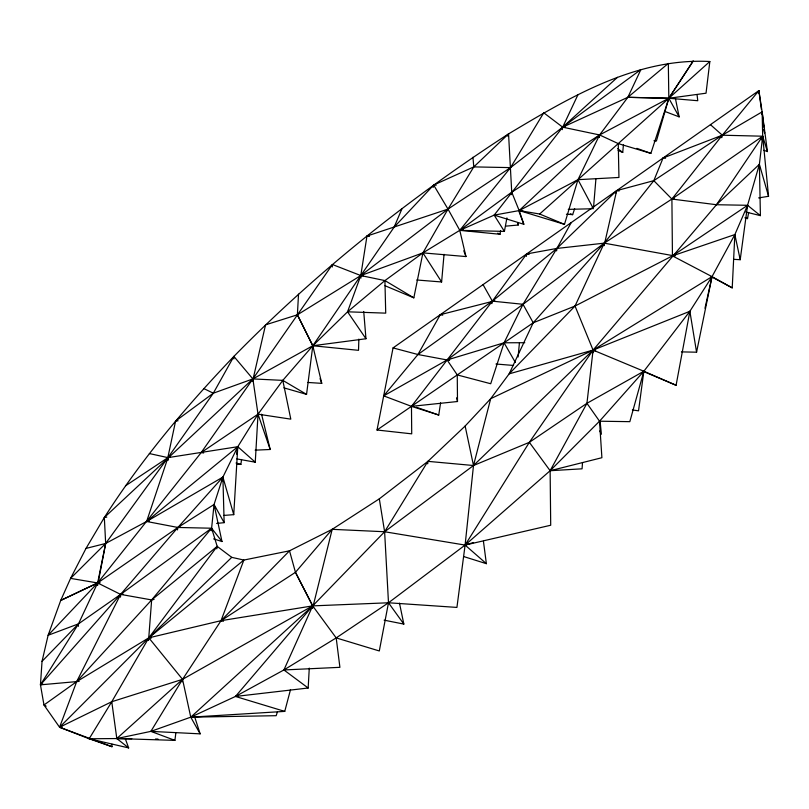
<?xml version="1.0" encoding="UTF-8"?>
<svg xmlns="http://www.w3.org/2000/svg" width="809" height="809" viewBox="0 0 809 809"><rect width="100%" height="100%" fill="white"/><g stroke="black" fill="none" stroke-linecap="round" stroke-linejoin="round"><path stroke-width="1.21" d="M233.862 358.943L233.882 356.415C316.501 272.046 409.526 198.074 508.558 133.889C569.566 97.404 636.096 57.631 709.837 61.514L706.035 93.207L668.831 98.263L627.855 97.313L562.68 127.175L510.55 167.615L448.004 209.096L360.784 275.556L297.388 314.812L265.554 324.844L252.539 381.403M97.616 585.453L105.666 543.456L104.331 517.517C141.524 459.31 186.171 406.239 233.882 356.415L252.883 378.925L258.02 414.178L270.196 449.491L255.148 450.158M120.541 596.911L120.612 594.393L177.899 527.458L222.9 477.098L237.785 446.71L258.02 414.178L282.796 380.372L312.81 345.746L347.557 311.809L384.922 280.581L422.915 252.883L459.775 230.332L511.733 192.198L599.59 134.951L668.831 98.263L709.837 61.514M358.862 339.113L358.518 350.327L312.81 345.746L252.883 378.925L213.313 393.204L175.593 421.054L167.321 460.038M711.192 276.617L732.226 287.873L734.855 234.57L747.567 205.294L759.388 164.298L762.675 136.205L762.139 111.875L758.872 90.608L393.053 347.91L377.024 430.004L411.72 433.846L411.468 406.351L492.357 301.15L526.689 253.925L556.905 248.434L604.242 243.155L674.949 256.018M78.362 626.348L78.483 623.86L97.646 582.955L120.612 594.393L151.647 599.924L154.084 599.388M307.976 382.465L321.749 383.355L312.81 345.746L297.388 314.812L298.521 294.152M511.278 194.645L511.733 192.198L508.558 133.889L473.791 166.897L448.004 209.096L422.915 252.883L413.834 297.833L384.922 280.581L360.784 275.556L332.438 264.523L252.883 378.925L104.331 517.517L86.007 548.421L70.575 578.384L60.726 600.43L48.115 635.277L42.038 661.347L40.45 684.839L43.979 704.993L59.573 727.251L89.162 738.769L116.809 738.546L150.878 731.376L190.762 717.168L235.449 696.458L308.168 688.014L309.271 668.103M312.557 608.368L332.186 529.329L379.32 498.84L427.91 461.352L465.135 426.04L490.689 398.695L509.144 373.859L575.027 306.035L672.441 255.877L747.567 205.294L760.409 215.639L759.388 164.298L716.481 204.728L593.078 350.095L529.349 442.331L465.104 545.084L388.492 602.776L336.19 637.907L283.908 669.953L235.449 696.458L284.748 711.394L290.532 689.571M236.835 458.905L255.26 462.192L258.02 414.178L290.805 419.143L282.796 380.372L252.883 378.925L201.208 452.544L97.646 582.955L60.726 600.43L97.646 582.955L48.115 635.277L78.483 623.86L120.612 594.393L211.604 528.216L214.051 504.503L222.9 477.098L146.621 521.481L105.666 543.456L86.007 548.421M604.101 245.643L616.65 190.641L653.814 180.66L722.306 135.194L762.139 111.875L767.417 151.566L763.858 150.272M223.78 515.434L233.74 514.655L237.785 446.71L167.938 457.631L149.362 453.556M332.287 267.01L332.438 264.523M582.531 462.515L582.065 468.816L550.13 470.717L465.104 545.084L456.923 607.417L388.492 602.776L312.689 605.88L221.029 620.675L148.816 637.836L76.663 681.653L43.979 704.993L46.174 706.196M427.718 463.84L427.91 461.352L473.498 465.519L529.349 442.331L586.94 403.307L643.853 371.25L689.875 311.293L712.021 276.638L734.855 234.57L672.441 255.877L671.905 199.054L722.306 135.194L758.872 90.608L761.39 109.326M593.533 207.478L595.93 178.718M599.378 137.449L599.59 134.951L627.855 97.313L640.9 69.534L562.68 127.175L494.178 215.123L459.775 230.332L465.964 256.564L422.915 252.883L360.784 275.556L312.81 345.746L306.55 394.367L283.888 387.845M416.746 279.995L441.613 281.967L444.04 254.329M518.094 356.991L519.388 343.188M618.106 150.494L622.728 152.436L623.426 144.922M148.563 640.313L151.647 599.924L211.604 528.216L221.979 541.534L213.637 538.875M483.438 541.302L486.371 563.671L465.104 545.084L473.498 465.519L490.689 398.695L593.078 350.095L689.875 311.293L696.569 352.198L681.421 351.885M233.882 356.415L213.313 393.204L167.948 457.631L146.621 521.481L177.899 527.468L211.604 528.216L217.186 546.368L231.748 557.35L243.863 560.061L289.511 550.818L332.186 529.329L384.619 531.746L465.104 545.084L550.707 525.243L550.13 470.717L586.94 403.307L593.078 350.095L575.027 306.035L604.242 243.155L653.814 180.66L663.067 157.998L722.295 135.204L762.675 136.205L767.417 151.566M556.612 250.901L556.905 248.434L571.225 222.596M167.645 460.109L167.948 457.631L170.406 457.156M216.822 548.856L217.186 546.368L148.816 637.836L111.763 701.727L116.809 738.546L174.916 740.377L175.846 732.903M182.237 681.825L182.551 679.338L221.029 620.675L289.511 550.818L295.457 572.327L312.689 605.88L336.19 637.907L339.911 667.324L283.908 669.953L312.689 605.88L384.619 531.746L473.498 465.519L593.078 350.095L712.021 276.638L732.226 287.873M758.63 197.902L768.55 196.294L762.675 136.205L671.905 199.054L604.242 243.155L533.212 322.781L509.144 373.859L593.078 350.095L643.853 371.25L638.534 410.83L632.395 409.941M733.935 259.355L740.205 259.709L747.567 205.294L716.481 204.728L671.905 199.054L653.814 180.66M237.098 464.103L240.87 464.447L241.567 459.492M526.346 256.392L526.689 253.925L529.147 254.319M494.825 300.786L440.278 314.701L417.94 354.514L383.688 395.874L411.468 406.351L438.741 415.037L440.602 402.801M120.238 596.85L120.612 594.393L123.11 594.069M562.306 129.642L562.68 127.175L577.99 94.653M297.388 314.812L312.81 345.746L365.961 338.749L347.557 311.809L360.784 275.556L366.973 236.056L448.004 209.096L459.775 230.332L500.023 234.266L500.609 230.565M236.602 454.173L237.785 446.71L255.26 462.192M222.303 480.799L222.9 477.098L233.74 514.655M745.089 217.965L747.526 218.592L748.659 212.443M761.997 139.896L762.675 136.205L716.481 204.728M504.411 231.394L494.178 215.123L519.166 210.583L539.664 214.011L668.831 98.263L693.151 61.09L668.831 98.263L650.881 153.376L618.248 143.597L599.59 134.951L562.68 127.175L543.759 112.795L510.55 167.615L459.775 230.332L504.411 231.394L506.93 217.924M643.802 371.604L676.081 385.286L689.875 311.293M177.434 529.935L177.899 527.458L214.051 504.503L224.144 522.665L216.64 523.443M379.32 498.84L384.619 531.746L388.492 602.776L379.3 650.962L336.19 637.907M491.872 303.618L492.357 301.15L556.905 248.434L616.65 190.641L619.148 190.964M592.592 352.572L593.078 350.095L595.576 349.882M211.109 530.684L211.604 528.216L211.968 530.684M105.666 543.456L97.646 582.955L70.575 578.384L105.666 543.456L167.948 457.631L168.181 460.139M696.569 352.198L712.021 276.638L672.441 255.877L674.949 255.614M721.78 137.672L722.306 135.194L710.454 124.667M704.973 308.269L712.021 276.638M433.118 187.496L433.664 185.059L473.791 166.897L510.55 167.615M758.286 93.065L758.872 90.608M148.209 640.253L148.816 637.836L231.748 557.35M312.052 608.307L312.689 605.88L295.457 572.327L332.186 529.329M676.081 385.286L643.853 371.25L629.837 421.661L599.53 421.206L550.13 470.717L529.349 442.331M603.565 245.582L604.242 243.155L523.008 304.295L447.104 359.965L383.688 395.874M761.997 138.602L762.675 136.205M697.045 94.532L697.762 100.72L668.831 98.263L627.855 97.313L668.325 63.395L668.831 98.263L656.402 141.029L653.935 140.766M507.83 136.256L508.558 133.889M511.733 192.198L519.166 210.583L564.47 224.346L577.98 179.679L599.59 134.951L519.166 210.583L523.838 224.295L494.178 215.123M746.474 208.874L747.567 205.294M615.902 193.017L616.65 190.641M556.905 248.434L523.008 304.295L504.068 342.794L490.709 383.739L457.267 374.921L447.104 359.965L417.94 354.514L393.053 347.91M277.345 712.102L276.162 715.692L190.762 717.168L182.551 679.338L148.816 637.836L243.863 560.061L221.029 620.675L223.496 621.211M311.9 608.267L312.689 605.88L182.551 679.338L111.763 701.727L59.573 727.251L111.976 746.717L111.966 744.219M566.431 214.183L572.651 214.658L574.663 208.702M598.781 137.328L599.59 134.951M62.091 727.058L59.573 727.251L76.663 681.653L120.612 594.393L40.45 684.839L79.161 681.38M360.996 278.033L360.784 275.556L394.135 227.147L401.982 208.702M111.976 746.717L89.162 738.769L111.763 701.727M174.916 740.377L150.878 731.376L182.551 679.338L116.809 738.546L128.651 747.91L125.183 738.435M384.619 531.746L427.91 461.352M235.449 696.458L312.689 605.88L190.762 717.168L200.136 733.854L150.878 731.376M550.13 470.717L601.896 457.712L599.53 421.206L643.853 371.25M76.663 681.653L151.647 599.924L217.186 546.368M394.135 227.147L433.664 185.059L436.182 185.221M42.038 661.347L78.483 623.86L40.45 684.839L42.857 684.09M59.573 727.251L148.816 637.836L151.232 637.118M565.178 127.235L562.68 127.175L617.459 77.32M149.109 521.289L146.621 521.481L237.785 446.71M417.94 354.514L492.357 301.15L523.008 304.295L533.212 322.781L575.027 306.035M377.024 430.004L533.212 322.781M258.02 414.178L201.208 452.544L203.666 452.989M125.486 485.825L167.948 457.631M295.457 572.327L221.029 620.675L223.496 620.321M522.897 210.866L519.166 210.583L577.98 179.679L618.946 177.464L618.258 143.597M465.104 545.084L473.558 542.505M449.612 360.177L447.104 359.965L504.068 342.794L524.768 342.713M151.273 637.229L148.816 637.836L151.323 638.058M146.621 521.481L149.089 521.067M104.331 517.517L106.778 517.113M562.68 127.175L565.147 126.811M447.104 359.965L449.571 359.671M175.593 421.054L178.061 420.771M411.468 406.351L457.5 401.517L457.257 374.921M180.397 527.205L177.899 527.458L97.646 582.955L100.154 582.733M459.775 230.332L463.506 229.989M505.767 226.146L518.195 225.023L517.861 222.526M671.905 199.054L674.403 198.822M190.762 717.168L284.748 711.394M519.166 210.583L521.684 210.512M568.252 209.359L592.168 208.762M116.809 738.546L131.786 738.728M155.5 739.021L157.998 739.042M593.331 352.603L593.078 350.095L595.606 350.145M347.557 311.809L385.721 313.144L384.922 280.581M360.784 275.556L363.271 275.748M495.978 364.01L513.523 365.456M663.067 157.998L665.574 158.23M366.973 236.056L369.48 236.37M440.278 314.701L442.735 315.166M384.133 620.159L403.843 624.093L399.484 603.16M89.162 738.769L128.651 747.91M745.767 212.009L760.409 215.639M236.056 463.011L240.87 464.447M463.628 556.531L486.371 563.671M416.483 407.291L438.741 415.037M636.885 148.35L650.881 153.376M570.305 213.788L572.651 214.658M665.15 111.541L679.145 116.87L675.454 98.637M539.664 214.011L564.47 224.346M385.003 285.719L413.834 297.833M593.078 350.095L595.384 351.066M745.231 217.56L747.526 218.592M497.757 233.174L500.023 234.266M203.828 388.583L213.313 393.204M282.796 380.372L306.55 394.367M283.908 669.953L308.168 688.014M617.702 148.634L622.728 152.436M388.492 602.776L403.843 624.093M586.94 403.307L599.53 421.206M422.915 252.883L441.613 281.967M433.664 185.059L448.004 209.096M504.068 342.794L515.394 362.493M483.044 284.616L492.357 301.15M668.831 98.263L679.145 116.87M577.98 179.679L593.432 208.732M599.843 430.924L601.39 434.241L600.147 421.681M519.085 211.685L523.838 224.295M463.779 250.78L465.964 256.564M320.071 378.622L321.749 383.355M194.403 716.076L200.136 733.854M759.388 164.298L768.55 196.294M456.579 397.846L457.5 401.517M261.54 414.208L270.196 449.491M214.051 504.503L221.979 541.534M734.855 234.57L740.205 259.709M465.135 426.04L473.498 465.519M517.709 222.586L518.195 225.023M761.724 111.824L762.058 114.322M762.563 118.063L762.897 120.561M763.231 123.049L763.736 126.791M762.139 111.875L763.868 126.811M472.952 157.259L473.791 166.897M363.726 311.485L365.961 338.749M222.9 477.098L224.144 522.665M764.566 133.03L764.07 129.288L764.596 133.04"/></g></svg>
